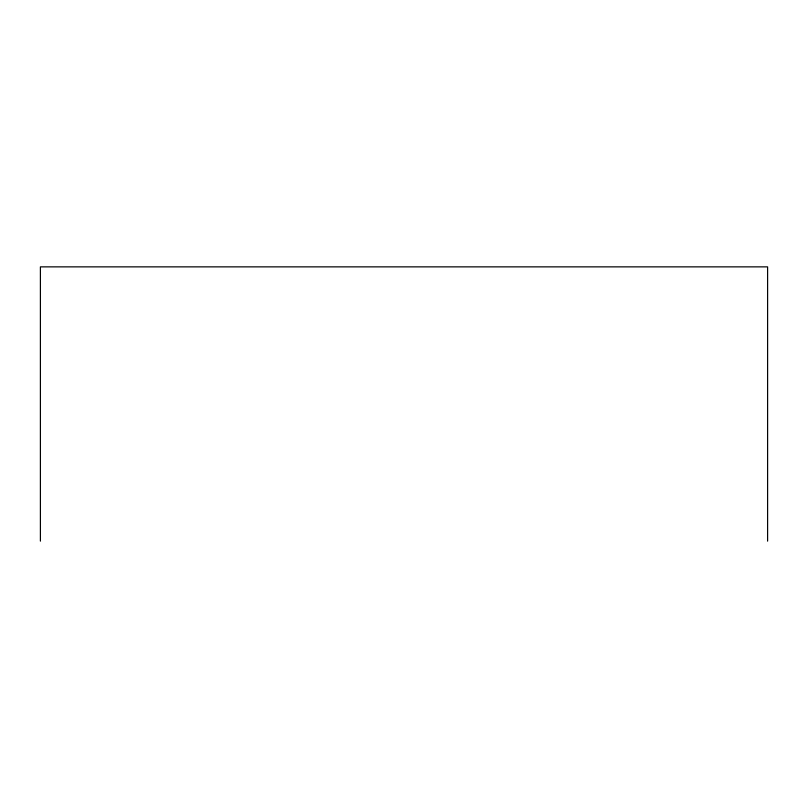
<?xml version="1.0" encoding="UTF-8"?>
<svg xmlns="http://www.w3.org/2000/svg" width="808" height="808" viewBox="0 0 808 808"><rect width="100%" height="100%" fill="white"/><g stroke="black" fill="none" stroke-linecap="round" stroke-linejoin="round"><path stroke-width="1.21" d="M767.6 541.138L767.6 266.862L40.4 266.862L40.4 541.138"/></g></svg>
